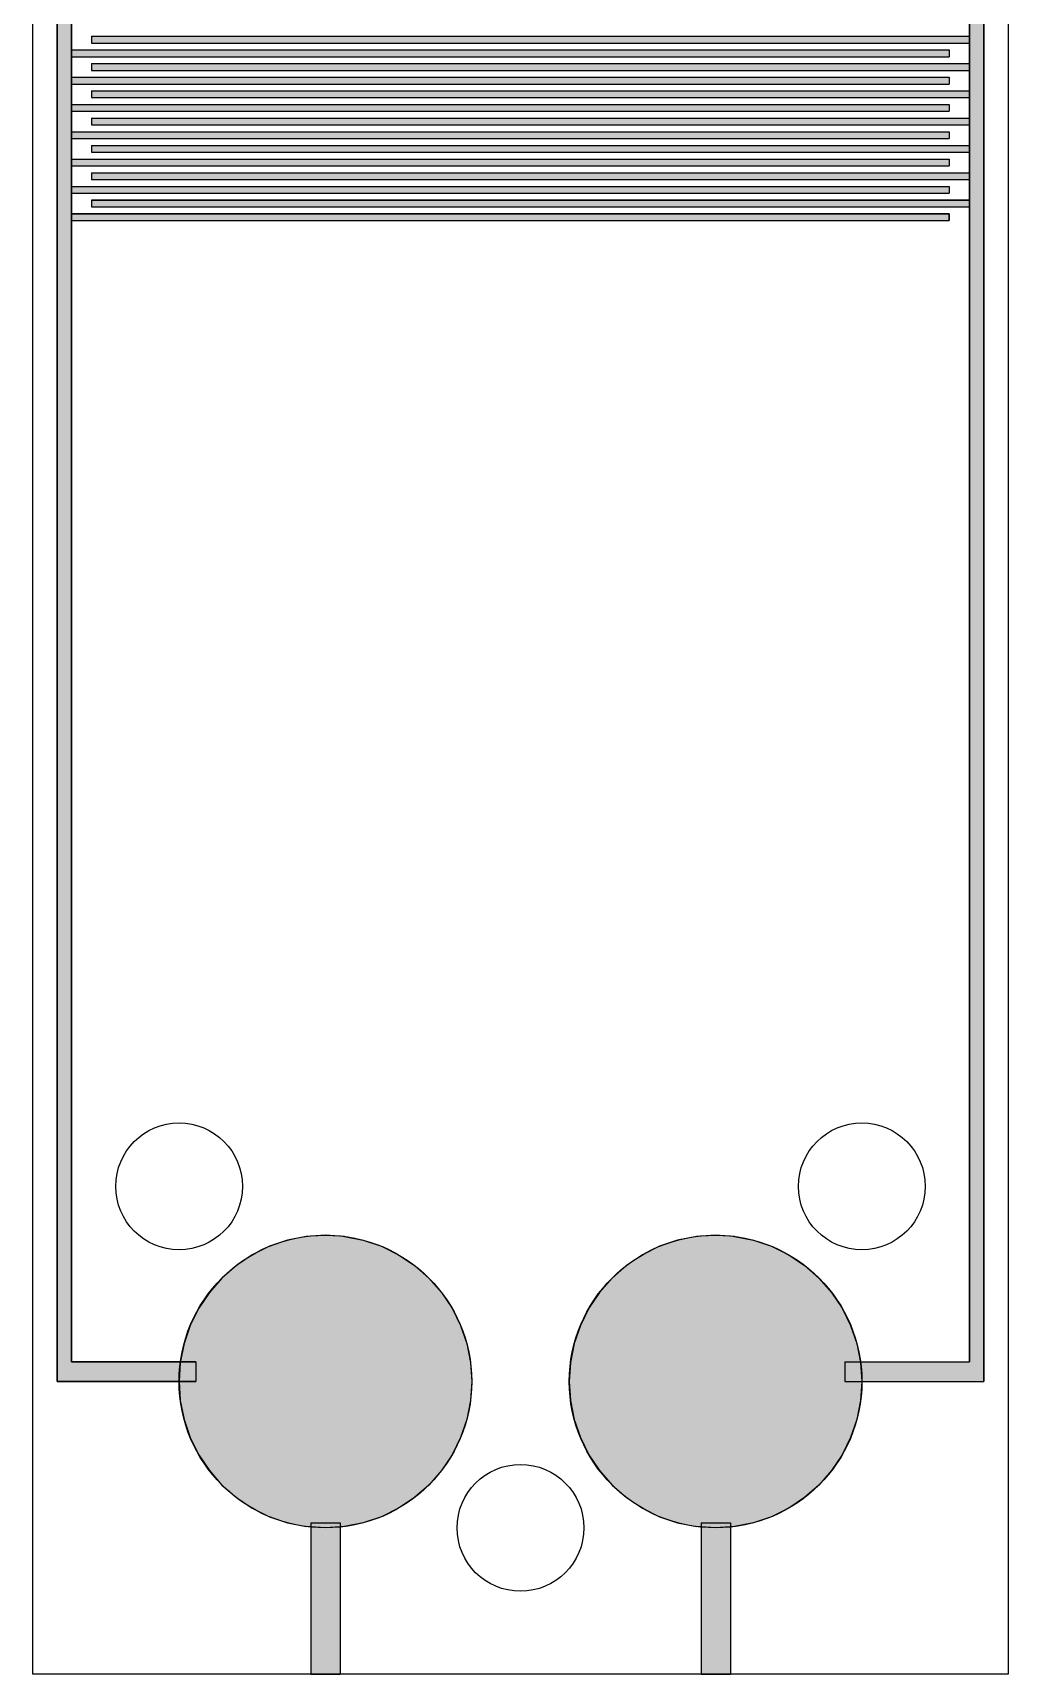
# Model space of a CAD drawing. Extents: x 1124.7 to 1190.6, y 740.2 to 817.2.
# Drawn here: x 1180.64 to 1190.64, y 740.2 to 757.03 of the extents above; entities that cross this region are included whole.
import ezdxf

# ---------------------------------------------------------------- set-up
doc = ezdxf.new("R2010")
doc.units = 0
doc.header["$MEASUREMENT"] = 0
doc.layers.get('0').update_dxf_attribs({"linetype": 'CONTINUOUS'})

# ---------------------------------------------------------------- blocks, each defined once
blk = doc.blocks.new('*U150')
at = {"linetype": 'Continuous'}
for p, q in [((1227.447, 454.075), (1227.262, 454.012)), ((1227.64, 454.113), (1227.447, 454.075)), ((1227.836, 454.126), (1227.64, 454.113)), ((1228.031, 454.113), (1227.836, 454.126)), ((1228.031, 454.113), (1228.224, 454.075)), ((1228.224, 454.075), (1228.41, 454.012)), ((1231.447, 454.075), (1231.262, 454.012)), ((1231.64, 454.113), (1231.447, 454.075)), ((1231.836, 454.126), (1231.64, 454.113)), ((1232.031, 454.113), (1231.836, 454.126)), ((1232.031, 454.113), (1232.224, 454.075)), ((1232.224, 454.075), (1232.41, 454.012)), ((1227.086, 453.925), (1226.923, 453.816)), ((1227.262, 454.012), (1227.086, 453.925)), ((1228.41, 454.012), (1228.586, 453.925)), ((1228.586, 453.925), (1228.749, 453.816)), ((1231.086, 453.925), (1230.923, 453.816)), ((1231.262, 454.012), (1231.086, 453.925)), ((1232.41, 454.012), (1232.586, 453.925)), ((1232.586, 453.925), (1232.749, 453.816)), ((1226.923, 453.816), (1226.775, 453.686)), ((1228.749, 453.816), (1228.896, 453.686)), ((1230.923, 453.816), (1230.775, 453.686)), ((1232.749, 453.816), (1232.896, 453.686)), ((1226.775, 453.686), (1226.646, 453.539)), ((1228.896, 453.686), (1229.026, 453.539)), ((1230.775, 453.686), (1230.646, 453.539)), ((1232.896, 453.686), (1233.026, 453.539)), ((1226.646, 453.539), (1226.537, 453.376)), ((1229.026, 453.539), (1229.135, 453.376)), ((1230.646, 453.539), (1230.537, 453.376)), ((1233.026, 453.539), (1233.135, 453.376)), ((1226.537, 453.376), (1226.45, 453.2)), ((1229.135, 453.376), (1229.221, 453.2)), ((1230.537, 453.376), (1230.45, 453.2)), ((1233.135, 453.376), (1233.221, 453.2)), ((1226.45, 453.2), (1226.387, 453.014)), ((1229.221, 453.2), (1229.285, 453.014)), ((1230.45, 453.2), (1230.387, 453.014)), ((1233.221, 453.2), (1233.285, 453.014)), ((1226.387, 453.014), (1226.348, 452.821)), ((1229.285, 453.014), (1229.323, 452.821)), ((1230.387, 453.014), (1230.348, 452.821)), ((1233.285, 453.014), (1233.323, 452.821)), ((1226.348, 452.821), (1226.336, 452.626)), ((1229.323, 452.821), (1229.336, 452.626)), ((1230.348, 452.821), (1230.336, 452.626)), ((1233.323, 452.821), (1233.336, 452.626)), ((1226.336, 452.626), (1226.348, 452.43)), ((1229.336, 452.626), (1229.323, 452.43)), ((1230.336, 452.626), (1230.348, 452.43)), ((1233.336, 452.626), (1233.323, 452.43)), ((1226.348, 452.43), (1226.387, 452.237)), ((1229.323, 452.43), (1229.285, 452.237)), ((1230.348, 452.43), (1230.387, 452.237)), ((1233.323, 452.43), (1233.285, 452.237)), ((1226.387, 452.237), (1226.45, 452.052)), ((1229.285, 452.237), (1229.221, 452.052)), ((1230.387, 452.237), (1230.45, 452.052)), ((1233.285, 452.237), (1233.221, 452.052)), ((1226.45, 452.052), (1226.537, 451.876)), ((1229.221, 452.052), (1229.135, 451.876)), ((1230.45, 452.052), (1230.537, 451.876)), ((1233.221, 452.052), (1233.135, 451.876)), ((1226.537, 451.876), (1226.646, 451.713)), ((1226.646, 451.713), (1226.775, 451.565)), ((1229.026, 451.713), (1228.896, 451.565)), ((1229.135, 451.876), (1229.026, 451.713)), ((1230.537, 451.876), (1230.646, 451.713)), ((1230.646, 451.713), (1230.775, 451.565)), ((1233.026, 451.713), (1232.896, 451.565)), ((1233.135, 451.876), (1233.026, 451.713)), ((1226.775, 451.565), (1226.923, 451.436)), ((1228.896, 451.565), (1228.749, 451.436)), ((1230.775, 451.565), (1230.923, 451.436)), ((1232.896, 451.565), (1232.749, 451.436)), ((1226.923, 451.436), (1227.086, 451.327)), ((1228.749, 451.436), (1228.586, 451.327)), ((1230.923, 451.436), (1231.086, 451.327)), ((1232.749, 451.436), (1232.586, 451.327)), ((1227.086, 451.327), (1227.262, 451.24)), ((1227.262, 451.24), (1227.447, 451.177)), ((1228.41, 451.24), (1228.224, 451.177)), ((1228.586, 451.327), (1228.41, 451.24)), ((1231.086, 451.327), (1231.262, 451.24)), ((1231.262, 451.24), (1231.447, 451.177)), ((1232.41, 451.24), (1232.224, 451.177)), ((1232.586, 451.327), (1232.41, 451.24)), ((1227.447, 451.177), (1227.64, 451.139)), ((1227.836, 451.126), (1227.64, 451.139)), ((1228.031, 451.139), (1227.836, 451.126)), ((1228.224, 451.177), (1228.031, 451.139)), ((1231.447, 451.177), (1231.64, 451.139)), ((1231.836, 451.126), (1231.64, 451.139)), ((1232.031, 451.139), (1231.836, 451.126)), ((1232.224, 451.177), (1232.031, 451.139))]:
    blk.add_line(p, q, dxfattribs=at)
for points in [[(1227.447, 454.075), (1227.262, 454.012), (1228.41, 454.012)], [(1227.64, 454.113), (1227.447, 454.075), (1228.224, 454.075)], [(1227.836, 454.126), (1227.64, 454.113), (1228.031, 454.113)], [(1231.447, 454.075), (1231.262, 454.012), (1232.41, 454.012)], [(1231.64, 454.113), (1231.447, 454.075), (1232.224, 454.075)], [(1231.836, 454.126), (1231.64, 454.113), (1232.031, 454.113)], [(1227.086, 453.925), (1226.923, 453.816), (1228.749, 453.816)], [(1227.262, 454.012), (1227.086, 453.925), (1228.586, 453.925)], [(1231.086, 453.925), (1230.923, 453.816), (1232.749, 453.816)], [(1231.262, 454.012), (1231.086, 453.925), (1232.586, 453.925)], [(1226.923, 453.816), (1226.775, 453.686), (1228.896, 453.686)], [(1230.923, 453.816), (1230.775, 453.686), (1232.896, 453.686)], [(1226.775, 453.686), (1226.646, 453.539), (1229.026, 453.539)], [(1230.775, 453.686), (1230.646, 453.539), (1233.026, 453.539)], [(1226.646, 453.539), (1226.537, 453.376), (1229.135, 453.376)], [(1230.646, 453.539), (1230.537, 453.376), (1233.135, 453.376)], [(1226.537, 453.376), (1226.45, 453.2), (1229.221, 453.2)], [(1230.537, 453.376), (1230.45, 453.2), (1233.221, 453.2)], [(1226.45, 453.2), (1226.387, 453.014), (1229.285, 453.014)], [(1230.45, 453.2), (1230.387, 453.014), (1233.285, 453.014)], [(1226.387, 453.014), (1226.348, 452.821), (1229.323, 452.821)], [(1230.387, 453.014), (1230.348, 452.821), (1233.323, 452.821)], [(1226.348, 452.821), (1226.336, 452.626), (1229.336, 452.626)], [(1230.348, 452.821), (1230.336, 452.626), (1233.336, 452.626)], [(1226.336, 452.626), (1226.348, 452.43), (1229.323, 452.43)], [(1230.336, 452.626), (1230.348, 452.43), (1233.323, 452.43)], [(1226.348, 452.43), (1226.387, 452.237), (1229.285, 452.237)], [(1230.348, 452.43), (1230.387, 452.237), (1233.285, 452.237)], [(1226.387, 452.237), (1226.45, 452.052), (1229.221, 452.052)], [(1230.387, 452.237), (1230.45, 452.052), (1233.221, 452.052)], [(1226.45, 452.052), (1226.537, 451.876), (1229.135, 451.876)], [(1230.45, 452.052), (1230.537, 451.876), (1233.135, 451.876)], [(1226.537, 451.876), (1226.646, 451.713), (1229.026, 451.713)], [(1226.646, 451.713), (1226.775, 451.565), (1228.896, 451.565)], [(1230.537, 451.876), (1230.646, 451.713), (1233.026, 451.713)], [(1230.646, 451.713), (1230.775, 451.565), (1232.896, 451.565)], [(1226.775, 451.565), (1226.923, 451.436), (1228.749, 451.436)], [(1230.775, 451.565), (1230.923, 451.436), (1232.749, 451.436)], [(1226.923, 451.436), (1227.086, 451.327), (1228.586, 451.327)], [(1230.923, 451.436), (1231.086, 451.327), (1232.586, 451.327)], [(1227.086, 451.327), (1227.262, 451.24), (1228.41, 451.24)], [(1227.262, 451.24), (1227.447, 451.177), (1228.224, 451.177)], [(1231.086, 451.327), (1231.262, 451.24), (1232.41, 451.24)], [(1231.262, 451.24), (1231.447, 451.177), (1232.224, 451.177)], [(1227.447, 451.177), (1227.64, 451.139), (1228.031, 451.139)], [(1231.447, 451.177), (1231.64, 451.139), (1232.031, 451.139)]]:
    blk.add_solid(points, dxfattribs=at)
at = {"linetype": 'Continuous', "extrusion": (0, 0, -1)}
for points in [[(-1227.447, 454.075), (-1228.224, 454.075), (-1228.41, 454.012)], [(-1227.64, 454.113), (-1228.031, 454.113), (-1228.224, 454.075)], [(-1231.447, 454.075), (-1232.224, 454.075), (-1232.41, 454.012)], [(-1231.64, 454.113), (-1232.031, 454.113), (-1232.224, 454.075)], [(-1227.086, 453.925), (-1228.586, 453.925), (-1228.749, 453.816)], [(-1227.262, 454.012), (-1228.41, 454.012), (-1228.586, 453.925)], [(-1231.086, 453.925), (-1232.586, 453.925), (-1232.749, 453.816)], [(-1231.262, 454.012), (-1232.41, 454.012), (-1232.586, 453.925)], [(-1226.923, 453.816), (-1228.749, 453.816), (-1228.896, 453.686)], [(-1230.923, 453.816), (-1232.749, 453.816), (-1232.896, 453.686)], [(-1226.775, 453.686), (-1228.896, 453.686), (-1229.026, 453.539)], [(-1230.775, 453.686), (-1232.896, 453.686), (-1233.026, 453.539)], [(-1226.646, 453.539), (-1229.026, 453.539), (-1229.135, 453.376)], [(-1230.646, 453.539), (-1233.026, 453.539), (-1233.135, 453.376)], [(-1226.537, 453.376), (-1229.135, 453.376), (-1229.221, 453.2)], [(-1230.537, 453.376), (-1233.135, 453.376), (-1233.221, 453.2)], [(-1226.45, 453.2), (-1229.221, 453.2), (-1229.285, 453.014)], [(-1230.45, 453.2), (-1233.221, 453.2), (-1233.285, 453.014)], [(-1226.387, 453.014), (-1229.285, 453.014), (-1229.323, 452.821)], [(-1230.387, 453.014), (-1233.285, 453.014), (-1233.323, 452.821)], [(-1226.348, 452.821), (-1229.323, 452.821), (-1229.336, 452.626)], [(-1230.348, 452.821), (-1233.323, 452.821), (-1233.336, 452.626)], [(-1226.336, 452.626), (-1229.336, 452.626), (-1229.323, 452.43)], [(-1230.336, 452.626), (-1233.336, 452.626), (-1233.323, 452.43)], [(-1226.348, 452.43), (-1229.323, 452.43), (-1229.285, 452.237)], [(-1230.348, 452.43), (-1233.323, 452.43), (-1233.285, 452.237)], [(-1226.387, 452.237), (-1229.285, 452.237), (-1229.221, 452.052)], [(-1230.387, 452.237), (-1233.285, 452.237), (-1233.221, 452.052)], [(-1226.45, 452.052), (-1229.221, 452.052), (-1229.135, 451.876)], [(-1230.45, 452.052), (-1233.221, 452.052), (-1233.135, 451.876)], [(-1226.537, 451.876), (-1229.135, 451.876), (-1229.026, 451.713)], [(-1226.646, 451.713), (-1229.026, 451.713), (-1228.896, 451.565)], [(-1230.537, 451.876), (-1233.135, 451.876), (-1233.026, 451.713)], [(-1230.646, 451.713), (-1233.026, 451.713), (-1232.896, 451.565)], [(-1226.775, 451.565), (-1228.896, 451.565), (-1228.749, 451.436)], [(-1230.775, 451.565), (-1232.896, 451.565), (-1232.749, 451.436)], [(-1226.923, 451.436), (-1228.749, 451.436), (-1228.586, 451.327)], [(-1230.923, 451.436), (-1232.749, 451.436), (-1232.586, 451.327)], [(-1227.086, 451.327), (-1228.586, 451.327), (-1228.41, 451.24)], [(-1227.262, 451.24), (-1228.41, 451.24), (-1228.224, 451.177)], [(-1231.086, 451.327), (-1232.586, 451.327), (-1232.41, 451.24)], [(-1231.262, 451.24), (-1232.41, 451.24), (-1232.224, 451.177)], [(-1227.447, 451.177), (-1228.224, 451.177), (-1228.031, 451.139)], [(-1227.64, 451.139), (-1228.031, 451.139), (-1227.836, 451.126)], [(-1231.447, 451.177), (-1232.224, 451.177), (-1232.031, 451.139)], [(-1231.64, 451.139), (-1232.031, 451.139), (-1231.836, 451.126)]]:
    blk.add_solid(points, dxfattribs=at)
blk = doc.blocks.new('*U151')
at = {"linetype": 'Continuous'}
for p, q in [((1234.438, 479.019), (1234.586, 479.019)), ((1234.438, 479.019), (1234.438, 452.826)), ((1234.586, 479.019), (1234.586, 452.826)), ((1233.162, 452.826), (1234.438, 452.826)), ((1233.162, 452.826), (1233.162, 452.626)), ((1234.586, 452.826), (1234.586, 452.626)), ((1233.162, 452.626), (1234.586, 452.626))]:
    blk.add_line(p, q, dxfattribs=at)
for points in [[(1234.438, 479.019), (1234.438, 479.019), (1234.586, 479.019)], [(1234.438, 479.019), (1234.438, 452.826), (1234.586, 452.826)], [(1233.162, 452.826), (1233.162, 452.826), (1234.438, 452.826)], [(1233.162, 452.826), (1233.162, 452.626), (1234.586, 452.626)], [(1233.162, 452.626), (1233.162, 452.626), (1234.586, 452.626)]]:
    blk.add_solid(points, dxfattribs=at)
at = {"linetype": 'Continuous', "extrusion": (0, 0, -1)}
for points in [[(-1234.438, 479.019), (-1234.586, 479.019), (-1234.586, 452.826)], [(-1233.162, 452.826), (-1234.586, 452.826), (-1234.586, 452.626)]]:
    blk.add_solid(points, dxfattribs=at)
blk = doc.blocks.new('*U152')
at = {"linetype": 'Continuous'}
for p, q in [((1225.086, 479.019), (1225.231, 479.019)), ((1225.086, 479.019), (1225.086, 452.826)), ((1225.231, 479.019), (1225.231, 452.826)), ((1225.086, 452.826), (1225.086, 452.626)), ((1225.231, 452.826), (1226.506, 452.826)), ((1226.506, 452.826), (1226.506, 452.626)), ((1225.086, 452.626), (1226.506, 452.626))]:
    blk.add_line(p, q, dxfattribs=at)
for points in [[(1225.086, 479.019), (1225.086, 479.019), (1225.231, 479.019)], [(1225.086, 479.019), (1225.086, 452.826), (1225.231, 452.826)], [(1225.086, 452.826), (1225.086, 452.626), (1226.506, 452.626)], [(1225.231, 452.826), (1225.231, 452.826), (1226.506, 452.826)], [(1225.086, 452.626), (1225.086, 452.626), (1226.506, 452.626)]]:
    blk.add_solid(points, dxfattribs=at)
at = {"linetype": 'Continuous', "extrusion": (0, 0, -1)}
for points in [[(-1225.086, 479.019), (-1225.231, 479.019), (-1225.231, 452.826)], [(-1225.086, 452.826), (-1226.506, 452.826), (-1226.506, 452.626)]]:
    blk.add_solid(points, dxfattribs=at)
blk = doc.blocks.new('*U153')
at = {"linetype": 'Continuous'}
for p, q in [((1247.443, 464.961), (1256.443, 464.961)), ((1247.443, 464.961), (1247.443, 464.891)), ((1247.443, 464.891), (1256.443, 464.891)), ((1256.443, 464.961), (1256.443, 464.891)), ((1247.236, 464.821), (1256.236, 464.821)), ((1247.236, 464.821), (1247.236, 464.751)), ((1247.236, 464.751), (1256.236, 464.751)), ((1256.236, 464.821), (1256.236, 464.751))]:
    blk.add_line(p, q, dxfattribs=at)
for points in [[(1247.443, 464.961), (1247.443, 464.961), (1256.443, 464.961)], [(1247.443, 464.961), (1247.443, 464.891), (1256.443, 464.891)], [(1247.443, 464.891), (1247.443, 464.891), (1256.443, 464.891)], [(1247.236, 464.821), (1247.236, 464.821), (1256.236, 464.821)], [(1247.236, 464.821), (1247.236, 464.751), (1256.236, 464.751)], [(1247.236, 464.751), (1247.236, 464.751), (1256.236, 464.751)]]:
    blk.add_solid(points, dxfattribs=at)
at = {"linetype": 'Continuous', "extrusion": (0, 0, -1)}
for points in [[(-1247.443, 464.961), (-1256.443, 464.961), (-1256.443, 464.891)], [(-1247.236, 464.821), (-1256.236, 464.821), (-1256.236, 464.751)]]:
    blk.add_solid(points, dxfattribs=at)
blk = doc.blocks.new('*U154')
at = {"linetype": 'Continuous'}
for p, q in [((1247.443, 465.241), (1256.443, 465.241)), ((1247.443, 465.241), (1247.443, 465.171)), ((1247.443, 465.171), (1256.443, 465.171)), ((1256.443, 465.241), (1256.443, 465.171)), ((1247.236, 465.101), (1256.236, 465.101)), ((1247.236, 465.101), (1247.236, 465.031)), ((1247.236, 465.031), (1256.236, 465.031)), ((1256.236, 465.101), (1256.236, 465.031))]:
    blk.add_line(p, q, dxfattribs=at)
for points in [[(1247.443, 465.241), (1247.443, 465.241), (1256.443, 465.241)], [(1247.443, 465.241), (1247.443, 465.171), (1256.443, 465.171)], [(1247.443, 465.171), (1247.443, 465.171), (1256.443, 465.171)], [(1247.236, 465.101), (1247.236, 465.101), (1256.236, 465.101)], [(1247.236, 465.101), (1247.236, 465.031), (1256.236, 465.031)], [(1247.236, 465.031), (1247.236, 465.031), (1256.236, 465.031)]]:
    blk.add_solid(points, dxfattribs=at)
at = {"linetype": 'Continuous', "extrusion": (0, 0, -1)}
for points in [[(-1247.443, 465.241), (-1256.443, 465.241), (-1256.443, 465.171)], [(-1247.236, 465.101), (-1256.236, 465.101), (-1256.236, 465.031)]]:
    blk.add_solid(points, dxfattribs=at)
blk = doc.blocks.new('*U155')
at = {"linetype": 'Continuous'}
for p, q in [((1247.443, 465.521), (1256.443, 465.521)), ((1247.443, 465.521), (1247.443, 465.451)), ((1256.443, 465.521), (1256.443, 465.451)), ((1247.236, 465.381), (1256.236, 465.381)), ((1247.236, 465.381), (1247.236, 465.311)), ((1247.443, 465.451), (1256.443, 465.451)), ((1256.236, 465.381), (1256.236, 465.311)), ((1247.236, 465.311), (1256.236, 465.311))]:
    blk.add_line(p, q, dxfattribs=at)
for points in [[(1247.443, 465.521), (1247.443, 465.521), (1256.443, 465.521)], [(1247.443, 465.521), (1247.443, 465.451), (1256.443, 465.451)], [(1247.236, 465.381), (1247.236, 465.381), (1256.236, 465.381)], [(1247.236, 465.381), (1247.236, 465.311), (1256.236, 465.311)], [(1247.443, 465.451), (1247.443, 465.451), (1256.443, 465.451)], [(1247.236, 465.311), (1247.236, 465.311), (1256.236, 465.311)]]:
    blk.add_solid(points, dxfattribs=at)
at = {"linetype": 'Continuous', "extrusion": (0, 0, -1)}
for points in [[(-1247.443, 465.521), (-1256.443, 465.521), (-1256.443, 465.451)], [(-1247.236, 465.381), (-1256.236, 465.381), (-1256.236, 465.311)]]:
    blk.add_solid(points, dxfattribs=at)
blk = doc.blocks.new('*U156')
at = {"linetype": 'Continuous'}
for p, q in [((1247.443, 465.801), (1256.443, 465.801)), ((1247.443, 465.801), (1247.443, 465.731)), ((1247.443, 465.731), (1256.443, 465.731)), ((1256.443, 465.801), (1256.443, 465.731)), ((1247.236, 465.661), (1256.236, 465.661)), ((1247.236, 465.661), (1247.236, 465.591)), ((1247.236, 465.591), (1256.236, 465.591)), ((1256.236, 465.661), (1256.236, 465.591))]:
    blk.add_line(p, q, dxfattribs=at)
for points in [[(1247.443, 465.801), (1247.443, 465.801), (1256.443, 465.801)], [(1247.443, 465.801), (1247.443, 465.731), (1256.443, 465.731)], [(1247.443, 465.731), (1247.443, 465.731), (1256.443, 465.731)], [(1247.236, 465.661), (1247.236, 465.661), (1256.236, 465.661)], [(1247.236, 465.661), (1247.236, 465.591), (1256.236, 465.591)], [(1247.236, 465.591), (1247.236, 465.591), (1256.236, 465.591)]]:
    blk.add_solid(points, dxfattribs=at)
at = {"linetype": 'Continuous', "extrusion": (0, 0, -1)}
for points in [[(-1247.443, 465.801), (-1256.443, 465.801), (-1256.443, 465.731)], [(-1247.236, 465.661), (-1256.236, 465.661), (-1256.236, 465.591)]]:
    blk.add_solid(points, dxfattribs=at)
blk = doc.blocks.new('*U157')
at = {"linetype": 'Continuous'}
for p, q in [((1247.443, 466.081), (1256.443, 466.081)), ((1247.443, 466.081), (1247.443, 466.011)), ((1247.443, 466.011), (1256.443, 466.011)), ((1256.443, 466.081), (1256.443, 466.011)), ((1247.236, 465.941), (1256.236, 465.941)), ((1247.236, 465.941), (1247.236, 465.871)), ((1247.236, 465.871), (1256.236, 465.871)), ((1256.236, 465.941), (1256.236, 465.871))]:
    blk.add_line(p, q, dxfattribs=at)
for points in [[(1247.443, 466.081), (1247.443, 466.081), (1256.443, 466.081)], [(1247.443, 466.081), (1247.443, 466.011), (1256.443, 466.011)], [(1247.443, 466.011), (1247.443, 466.011), (1256.443, 466.011)], [(1247.236, 465.941), (1247.236, 465.941), (1256.236, 465.941)], [(1247.236, 465.941), (1247.236, 465.871), (1256.236, 465.871)], [(1247.236, 465.871), (1247.236, 465.871), (1256.236, 465.871)]]:
    blk.add_solid(points, dxfattribs=at)
at = {"linetype": 'Continuous', "extrusion": (0, 0, -1)}
for points in [[(-1247.443, 466.081), (-1256.443, 466.081), (-1256.443, 466.011)], [(-1247.236, 465.941), (-1256.236, 465.941), (-1256.236, 465.871)]]:
    blk.add_solid(points, dxfattribs=at)
blk = doc.blocks.new('*U158')
at = {"linetype": 'Continuous'}
for p, q in [((1247.443, 466.361), (1256.443, 466.361)), ((1247.443, 466.361), (1247.443, 466.291)), ((1256.443, 466.361), (1256.443, 466.291)), ((1247.236, 466.221), (1256.236, 466.221)), ((1247.236, 466.221), (1247.236, 466.151)), ((1247.443, 466.291), (1256.443, 466.291)), ((1256.236, 466.221), (1256.236, 466.151)), ((1247.236, 466.151), (1256.236, 466.151))]:
    blk.add_line(p, q, dxfattribs=at)
for points in [[(1247.443, 466.361), (1247.443, 466.361), (1256.443, 466.361)], [(1247.443, 466.361), (1247.443, 466.291), (1256.443, 466.291)], [(1247.236, 466.221), (1247.236, 466.221), (1256.236, 466.221)], [(1247.236, 466.221), (1247.236, 466.151), (1256.236, 466.151)], [(1247.443, 466.291), (1247.443, 466.291), (1256.443, 466.291)], [(1247.236, 466.151), (1247.236, 466.151), (1256.236, 466.151)]]:
    blk.add_solid(points, dxfattribs=at)
at = {"linetype": 'Continuous', "extrusion": (0, 0, -1)}
for points in [[(-1247.443, 466.361), (-1256.443, 466.361), (-1256.443, 466.291)], [(-1247.236, 466.221), (-1256.236, 466.221), (-1256.236, 466.151)]]:
    blk.add_solid(points, dxfattribs=at)
blk = doc.blocks.new('*U159')
at = {"linetype": 'Continuous'}
for p, q in [((1247.443, 466.641), (1256.443, 466.641)), ((1247.443, 466.641), (1247.443, 466.571)), ((1247.443, 466.571), (1256.443, 466.571)), ((1256.443, 466.641), (1256.443, 466.571)), ((1247.236, 466.501), (1256.236, 466.501)), ((1247.236, 466.501), (1247.236, 466.431)), ((1247.236, 466.431), (1256.236, 466.431)), ((1256.236, 466.501), (1256.236, 466.431))]:
    blk.add_line(p, q, dxfattribs=at)
for points in [[(1247.443, 466.641), (1247.443, 466.641), (1256.443, 466.641)], [(1247.443, 466.641), (1247.443, 466.571), (1256.443, 466.571)], [(1247.443, 466.571), (1247.443, 466.571), (1256.443, 466.571)], [(1247.236, 466.501), (1247.236, 466.501), (1256.236, 466.501)], [(1247.236, 466.501), (1247.236, 466.431), (1256.236, 466.431)], [(1247.236, 466.431), (1247.236, 466.431), (1256.236, 466.431)]]:
    blk.add_solid(points, dxfattribs=at)
at = {"linetype": 'Continuous', "extrusion": (0, 0, -1)}
for points in [[(-1247.443, 466.641), (-1256.443, 466.641), (-1256.443, 466.571)], [(-1247.236, 466.501), (-1256.236, 466.501), (-1256.236, 466.431)]]:
    blk.add_solid(points, dxfattribs=at)
blk = doc.blocks.new('*U206')
at = {"linetype": 'Continuous'}
for p, q in [((1183.14, 782.968), (1183.44, 782.968)), ((1183.14, 782.968), (1183.14, 781.416)), ((1183.44, 782.968), (1183.44, 781.416)), ((1187.14, 782.968), (1187.44, 782.968)), ((1187.14, 782.968), (1187.14, 782.968)), ((1187.14, 782.968), (1187.14, 781.416)), ((1187.44, 782.968), (1187.44, 782.968)), ((1187.44, 782.968), (1187.44, 781.416)), ((1183.14, 781.416), (1183.14, 781.416)), ((1183.14, 781.416), (1183.44, 781.416)), ((1183.44, 781.416), (1183.44, 781.416)), ((1187.14, 781.416), (1187.44, 781.416))]:
    blk.add_line(p, q, dxfattribs=at)
for points in [[(1183.14, 782.968), (1183.14, 782.968), (1183.44, 782.968)], [(1183.14, 782.968), (1183.14, 781.416), (1183.44, 781.416)], [(1187.14, 782.968), (1187.14, 782.968), (1187.44, 782.968)], [(1187.14, 782.968), (1187.14, 782.968), (1187.44, 782.968)], [(1187.14, 782.968), (1187.14, 781.416), (1187.44, 781.416)], [(1183.14, 781.416), (1183.14, 781.416), (1183.44, 781.416)], [(1183.14, 781.416), (1183.14, 781.416), (1183.44, 781.416)], [(1187.14, 781.416), (1187.14, 781.416), (1187.44, 781.416)]]:
    blk.add_solid(points, dxfattribs=at)
at = {"linetype": 'Continuous', "extrusion": (0, 0, -1)}
for points in [[(-1183.14, 782.968), (-1183.44, 782.968), (-1183.44, 781.416)], [(-1187.14, 782.968), (-1187.44, 782.968), (-1187.44, 782.968)], [(-1187.14, 782.968), (-1187.44, 782.968), (-1187.44, 781.416)], [(-1183.14, 781.416), (-1183.44, 781.416), (-1183.44, 781.416)]]:
    blk.add_solid(points, dxfattribs=at)

msp = doc.modelspace()

# ---------------------------------------------------------------- linework, layer by layer
for p, q in [((1180.639, 740.202), (1180.639, 770.202)), ((1180.639, 740.202), (1180.639, 770.202)), ((1190.639, 770.202), (1190.639, 740.202)), ((1190.639, 770.202), (1190.639, 740.202)), ((1180.889, 743.202), (1180.889, 769.596)), ((1181.034, 743.402), (1181.034, 769.596)), ((1190.241, 743.402), (1190.241, 769.596)), ((1190.389, 743.202), (1190.389, 769.596)), ((1181.241, 755.311), (1181.241, 755.241)), ((1190.241, 755.311), (1181.241, 755.311)), ((1181.241, 755.241), (1190.241, 755.241)), ((1190.241, 755.241), (1190.241, 755.311)), ((1181.034, 755.171), (1181.034, 755.101)), ((1190.034, 755.171), (1181.034, 755.171)), ((1181.034, 755.101), (1190.034, 755.101)), ((1190.034, 755.101), (1190.034, 755.171)), ((1182.309, 743.402), (1181.034, 743.402)), ((1182.309, 743.402), (1182.309, 743.202)), ((1188.966, 743.402), (1190.241, 743.402)), ((1188.966, 743.402), (1188.966, 743.202)), ((1182.309, 743.202), (1180.889, 743.202)), ((1188.966, 743.202), (1190.389, 743.202)), ((1190.639, 740.202), (1180.639, 740.202)), ((1190.639, 740.202), (1180.639, 740.202))]:
    msp.add_line(p, q)
for centre, radius in [((1182.139, 745.202), 0.65), ((1189.139, 745.202), 0.65), ((1183.639, 743.202), 1.5), ((1187.639, 743.202), 1.5), ((1185.639, 741.702), 0.65)]:
    msp.add_circle(centre, radius)

# ---------------------------------------------------------------- block references
at = {"linetype": 'Continuous'}
for name, p in [('*U152', (-44.197, 290.576)), ('*U151', (-44.197, 290.576)), ('*U159', (-66.202, 290.35)), ('*U158', (-66.202, 290.35)), ('*U157', (-66.202, 290.35)), ('*U156', (-66.202, 290.35)), ('*U155', (-66.202, 290.35)), ('*U154', (-66.202, 290.35)), ('*U153', (-66.202, 290.35)), ('*U150', (-44.197, 290.576)), ('*U206', (0.351, -41.214))]:
    msp.add_blockref(name, p, dxfattribs=at)

doc.saveas('drawing.dxf')
